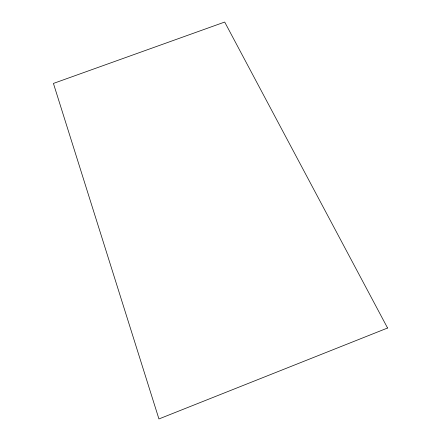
<?xml version="1.0" encoding="UTF-8"?>
<svg xmlns="http://www.w3.org/2000/svg" width="441" height="441" viewBox="0 0 441 441"><rect width="100%" height="100%" fill="white"/><g stroke="black" fill="none" stroke-linecap="round" stroke-linejoin="round"><path stroke-width="0.66" d="M387.573 328.021L158.936 418.95L53.427 83.426L224.695 22.05L387.573 328.021"/></g></svg>
